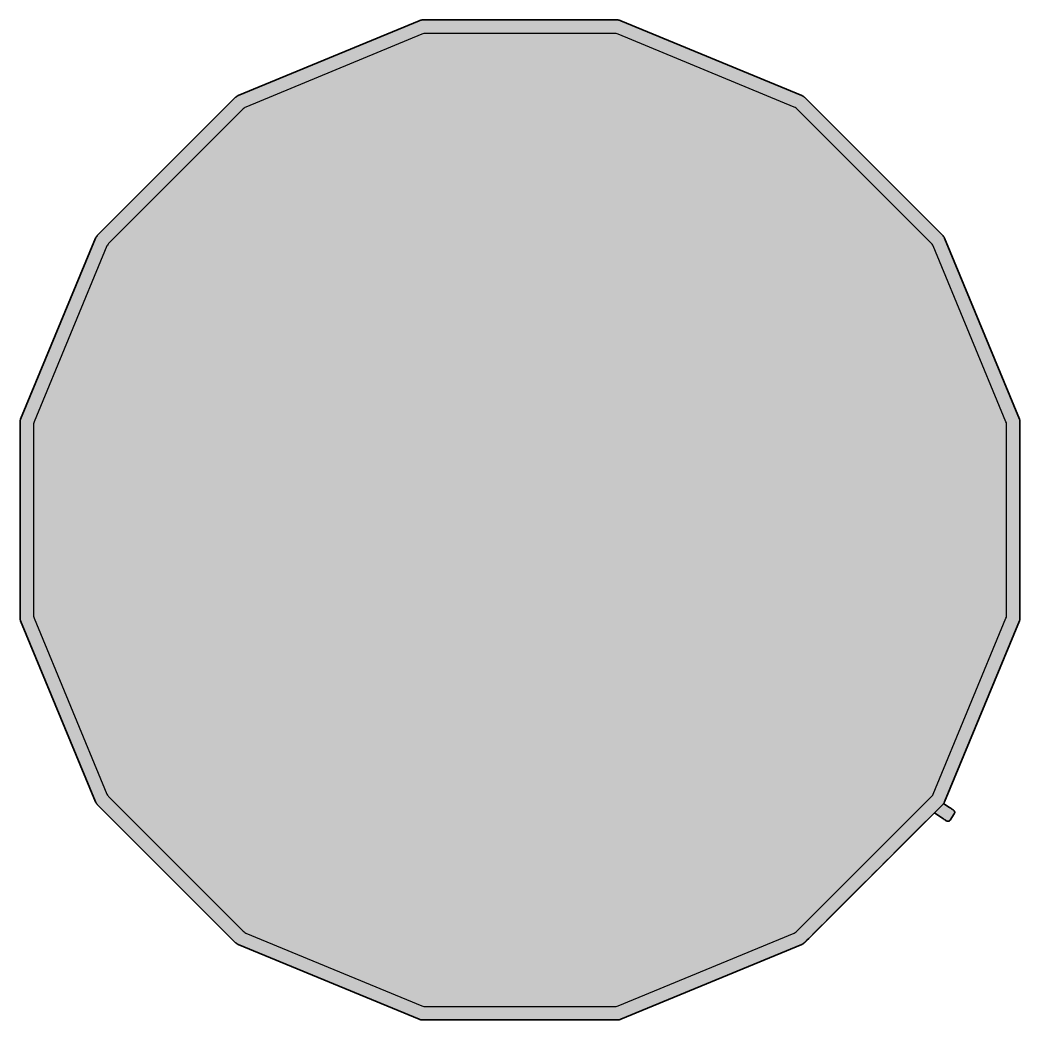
# Model space of a CAD drawing. Header units: millimetres. Extents: x 0 to 1813, y 0 to 648.
# Drawn here: x 1440.2 to 1812.9, y 137.7 to 510.4 of the extents above; entities that cross this region are included whole.
import ezdxf

# ---------------------------------------------------------------- set-up
doc = ezdxf.new("R2010")
doc.units = ezdxf.units.MM
doc.layers.add('Blocks', color=7, linetype='Continuous')
doc.layers.add('Blocks$Fill', color=7, linetype='Continuous', true_color=0xffffff)
doc.layers.add('Blocks$Inner', color=7, linetype='Continuous', lineweight=25, true_color=0x007f00)
doc.layers.add('Blocks$Outline', color=7, linetype='Continuous', lineweight=35, true_color=0xff3f3f)

# ---------------------------------------------------------------- blocks, each defined once
blk = doc.blocks.new('Facet Cabinet High Top')
at = {"layer": 'Blocks$Fill'}
blk.add_hatch(color=256, dxfattribs=at).paths.add_polyline_path([(401.32, -102.32), (401.46, -102.18), (401.46, -102.18), (401.53, -102.03), (401.53, -102.03), (401.6, -101.96), (401.6, -101.96), (401.67, -101.82), (401.67, -101.82), (401.74, -101.68), (401.74, -101.68), (429.61, -34.3), (429.61, -34.3), (429.68, -34.16), (429.68, -34.16), (429.75, -34.02), (429.75, -34.02), (429.75, -33.88), (429.75, -33.88), (429.82, -33.74), (429.82, -33.74), (429.82, -33.6), (429.82, -33.6), (429.82, -33.45), (429.82, -33.45), (429.82, -33.31), (429.82, -33.31), (429.82, -33.1), (429.82, -33.1), (429.82, 39.78), (429.82, 39.78), (429.82, 39.92), (429.82, 39.92), (429.82, 40.14), (429.82, 40.14), (429.82, 40.28), (429.82, 40.28), (429.82, 40.42), (429.82, 40.42), (429.75, 40.56), (429.75, 40.56), (429.75, 40.7), (429.75, 40.7), (429.68, 40.84), (429.68, 40.84), (429.61, 40.98), (429.61, 40.99), (401.74, 108.36), (401.74, 108.36), (401.67, 108.5), (401.67, 108.5), (401.6, 108.64), (401.6, 108.64), (401.53, 108.72), (401.53, 108.72), (401.46, 108.86), (401.46, 108.86), (401.32, 109), (401.32, 109), (401.25, 109.07), (401.25, 109.07), (401.18, 109.21), (401.18, 109.21), (401.04, 109.35), (401.03, 109.35), (349.46, 160.93), (349.46, 160.93), (349.39, 161), (349.39, 161), (349.25, 161.07), (349.25, 161.07), (349.18, 161.21), (349.18, 161.21), (349.04, 161.28), (349.04, 161.28), (348.89, 161.35), (348.89, 161.35), (348.75, 161.42), (348.75, 161.42), (348.61, 161.49), (348.61, 161.49), (348.47, 161.56), (348.47, 161.56), (281.09, 189.43), (281.09, 189.43), (280.95, 189.5), (280.95, 189.5), (280.81, 189.57), (280.81, 189.57), (280.67, 189.57), (280.67, 189.57), (280.53, 189.64), (280.53, 189.64), (280.39, 189.64), (280.39, 189.64), (280.24, 189.64), (280.24, 189.64), (280.1, 189.71), (280.1, 189.71), (279.96, 189.71), (279.96, 189.71), (207.01, 189.71), (207.01, 189.71), (206.87, 189.71), (206.87, 189.71), (206.73, 189.64), (206.73, 189.64), (206.58, 189.64), (206.58, 189.64), (206.44, 189.64), (206.44, 189.64), (206.3, 189.57), (206.3, 189.57), (206.16, 189.57), (206.16, 189.57), (206.02, 189.5), (206.02, 189.5), (205.88, 189.43), (205.88, 189.43), (138.5, 161.56), (138.5, 161.56), (138.36, 161.49), (138.36, 161.49), (138.22, 161.42), (138.22, 161.42), (138.08, 161.35), (138.08, 161.35), (138, 161.28), (138, 161.28), (137.86, 161.21), (137.86, 161.21), (137.72, 161.07), (137.72, 161.07), (137.65, 161), (137.65, 161), (137.51, 160.93), (137.51, 160.92), (85.93, 109.35), (85.93, 109.35), (85.86, 109.21), (85.86, 109.21), (85.72, 109.07), (85.72, 109.07), (85.65, 109), (85.65, 109), (85.58, 108.86), (85.58, 108.86), (85.51, 108.72), (85.51, 108.72), (85.44, 108.64), (85.44, 108.64), (85.37, 108.5), (85.37, 108.5), (85.3, 108.36), (85.3, 108.36), (57.36, 40.98), (57.36, 40.98), (57.36, 40.84), (57.36, 40.84), (57.29, 40.7), (57.29, 40.7), (57.22, 40.56), (57.22, 40.56), (57.22, 40.42), (57.22, 40.42), (57.15, 40.28), (57.15, 40.28), (57.15, 40.14), (57.15, 40.14), (57.15, 39.92), (57.15, 39.92), (57.15, 39.78), (57.15, -33.1), (57.15, -33.1), (57.15, -33.31), (57.15, -33.31), (57.15, -33.45), (57.15, -33.45), (57.15, -33.6), (57.15, -33.6), (57.22, -33.74), (57.22, -33.74), (57.22, -33.88), (57.22, -33.88), (57.29, -34.02), (57.29, -34.02), (57.36, -34.16), (57.36, -34.16), (57.36, -34.3), (57.36, -34.3), (85.3, -101.68), (85.3, -101.68), (85.37, -101.82), (85.37, -101.82), (85.44, -101.96), (85.44, -101.96), (85.51, -102.03), (85.51, -102.03), (85.58, -102.18), (85.58, -102.18), (85.65, -102.32), (85.65, -102.32), (85.72, -102.46), (85.72, -102.46), (85.86, -102.53), (85.86, -102.53), (85.93, -102.67), (85.94, -102.67), (137.51, -154.25), (137.51, -154.25), (137.65, -154.32), (137.65, -154.32), (137.72, -154.39), (137.72, -154.39), (137.86, -154.53), (137.86, -154.53), (138, -154.6), (138, -154.6), (138.08, -154.67), (138.08, -154.67), (138.22, -154.74), (138.22, -154.74), (138.36, -154.81), (138.36, -154.81), (138.5, -154.88), (138.5, -154.88), (205.88, -182.75), (205.88, -182.75), (206.02, -182.82), (206.02, -182.82), (206.16, -182.89), (206.16, -182.89), (206.3, -182.89), (206.3, -182.89), (206.44, -182.96), (206.44, -182.96), (206.58, -182.96), (206.58, -182.96), (206.73, -183.03), (206.73, -183.03), (206.87, -183.03), (206.87, -183.03), (207.01, -183.03), (207.01, -183.03), (279.96, -183.03), (279.96, -183.03), (280.1, -183.03), (280.1, -183.03), (280.24, -183.03), (280.24, -183.03), (280.39, -182.96), (280.39, -182.96), (280.53, -182.96), (280.53, -182.96), (280.67, -182.89), (280.67, -182.89), (280.81, -182.89), (280.81, -182.89), (280.95, -182.82), (280.95, -182.82), (281.09, -182.75), (281.09, -182.75), (348.47, -154.88), (348.47, -154.88), (348.61, -154.81), (348.61, -154.81), (348.75, -154.74), (348.75, -154.74), (348.89, -154.67), (348.89, -154.67), (349.04, -154.6), (349.04, -154.6), (349.18, -154.53), (349.18, -154.53), (349.25, -154.39), (349.25, -154.39), (349.39, -154.32), (349.39, -154.32), (349.46, -154.25), (349.46, -154.24), (397.93, -105.77), (397.93, -105.77), (400.68, -107.68), (400.68, -107.68), (401.32, -108.1), (401.32, -108.1), (401.6, -108.31), (401.6, -108.31), (401.88, -108.45), (401.88, -108.45), (402.09, -108.6), (402.09, -108.6), (402.23, -108.74), (402.23, -108.74), (402.38, -108.81), (402.38, -108.81), (402.52, -108.88), (402.52, -108.88), (402.73, -108.95), (402.73, -108.95), (402.94, -108.95), (402.94, -108.95), (403.15, -108.95), (403.15, -108.95), (403.29, -108.88), (403.29, -108.88), (403.5, -108.81), (403.5, -108.81), (403.65, -108.67), (403.65, -108.67), (403.79, -108.53), (403.79, -108.52), (405.34, -106.2), (405.34, -106.2), (405.41, -105.99), (405.41, -105.99), (405.48, -105.84), (405.48, -105.84), (405.48, -105.63), (405.48, -105.63), (405.48, -105.42), (405.48, -105.42), (405.41, -105.28), (405.41, -105.28), (405.34, -105.07), (405.34, -105.07), (405.2, -104.93), (405.2, -104.93), (405.06, -104.79), (405.06, -104.79), (404.92, -104.72), (404.92, -104.72), (404.77, -104.64), (404.77, -104.64), (404.56, -104.5), (404.56, -104.5), (404.28, -104.29), (404.28, -104.29), (404, -104.08), (404, -104.08), (403.36, -103.73), (403.36, -103.73)], flags=0)
at = {"layer": 'Blocks$Inner'}
for points in [[(205.88, 189.43), (205.88, 189.43), (138.5, 161.56), (138.5, 161.56)], [(279.96, 189.71), (279.96, 189.71), (207.01, 189.71), (207.01, 189.71)], [(348.47, 161.56), (348.47, 161.56), (281.09, 189.43), (281.09, 189.43)], [(206.87, 184.42), (206.87, 184.42), (141.32, 157.26), (141.32, 157.26)], [(278.97, 184.7), (278.97, 184.7), (208, 184.7), (208, 184.7)], [(345.65, 157.26), (345.65, 157.26), (280.1, 184.42), (280.1, 184.42)], [(137.51, 160.93), (137.51, 160.93), (85.93, 109.35), (85.93, 109.35)], [(401.04, 109.35), (401.04, 109.35), (349.46, 160.93), (349.46, 160.93)], [(140.33, 156.62), (140.33, 156.62), (90.17, 106.46), (90.17, 106.46)], [(396.8, 106.46), (396.8, 106.46), (346.64, 156.62), (346.64, 156.62)], [(85.3, 108.36), (85.3, 108.36), (57.36, 40.98), (57.36, 40.98)], [(429.61, 40.98), (429.61, 40.98), (401.74, 108.36), (401.74, 108.36)], [(89.53, 105.47), (89.53, 105.47), (62.37, 39.92), (62.37, 39.92)], [(424.6, 39.92), (424.6, 39.92), (397.44, 105.47), (397.44, 105.47)], [(57.15, 39.78), (57.15, 39.78), (57.15, -33.1), (57.15, -33.1)], [(62.16, 38.79), (62.16, 38.79), (62.16, -32.11), (62.16, -32.11)], [(424.81, -32.11), (424.81, -32.11), (424.81, 38.79), (424.81, 38.79)], [(429.82, -33.1), (429.82, -33.1), (429.82, 39.78), (429.82, 39.78)], [(62.37, -33.31), (62.37, -33.31), (89.53, -98.86), (89.53, -98.86)], [(397.44, -98.86), (397.44, -98.86), (424.6, -33.31), (424.6, -33.31)], [(57.36, -34.3), (57.36, -34.3), (85.3, -101.68), (85.3, -101.68)], [(401.74, -101.68), (401.74, -101.68), (429.61, -34.3), (429.61, -34.3)], [(90.17, -99.78), (90.17, -99.78), (140.33, -149.94), (140.33, -149.94)], [(346.64, -149.94), (346.64, -149.94), (396.8, -99.78), (396.8, -99.78)], [(85.93, -102.67), (85.93, -102.67), (137.51, -154.25), (137.51, -154.25)], [(349.46, -154.25), (349.46, -154.25), (401.04, -102.67), (401.04, -102.67)], [(401.32, -102.32), (401.32, -102.32), (403.36, -103.73), (403.36, -103.73)], [(400.68, -107.68), (400.68, -107.68), (397.93, -105.77), (397.93, -105.77)], [(405.34, -106.2), (405.34, -106.2), (403.79, -108.53), (403.79, -108.53)], [(141.32, -150.65), (141.32, -150.65), (206.87, -177.74), (206.87, -177.74)], [(280.1, -177.74), (280.1, -177.74), (345.65, -150.65), (345.65, -150.65)], [(138.5, -154.88), (138.5, -154.88), (205.88, -182.75), (205.88, -182.75)], [(281.09, -182.75), (281.09, -182.75), (348.47, -154.88), (348.47, -154.88)], [(208, -178.02), (208, -178.02), (278.97, -178.02), (278.97, -178.02)], [(207.01, -183.03), (207.01, -183.03), (279.96, -183.03), (279.96, -183.03)]]:
    blk.add_open_spline(points, degree=3, dxfattribs=at)
for points, knots in [([(207.01, 189.71), (207.01, 189.71), (206.87, 189.71), (206.87, 189.71), (206.87, 189.71), (206.73, 189.64), (206.73, 189.64), (206.73, 189.64), (206.58, 189.64), (206.58, 189.64), (206.58, 189.64), (206.44, 189.64), (206.44, 189.64), (206.44, 189.64), (206.3, 189.57), (206.3, 189.57), (206.3, 189.57), (206.16, 189.57), (206.16, 189.57), (206.16, 189.57), (206.02, 189.5), (206.02, 189.5), (206.02, 189.5), (205.88, 189.43), (205.88, 189.43)], [127, 127, 127, 127, 128, 128, 128, 129, 129, 129, 130, 130, 130, 131, 131, 131, 132, 132, 132, 133, 133, 133, 134, 134, 134, 135, 135, 135, 135]), ([(281.09, 189.43), (281.09, 189.43), (280.95, 189.5), (280.95, 189.5), (280.95, 189.5), (280.81, 189.57), (280.81, 189.57), (280.81, 189.57), (280.67, 189.57), (280.67, 189.57), (280.67, 189.57), (280.53, 189.64), (280.53, 189.64), (280.53, 189.64), (280.39, 189.64), (280.39, 189.64), (280.39, 189.64), (280.24, 189.64), (280.24, 189.64), (280.24, 189.64), (280.1, 189.71), (280.1, 189.71), (280.1, 189.71), (279.96, 189.71), (279.96, 189.71)], [118, 118, 118, 118, 119, 119, 119, 120, 120, 120, 121, 121, 121, 122, 122, 122, 123, 123, 123, 124, 124, 124, 125, 125, 125, 126, 126, 126, 126]), ([(208, 184.7), (208, 184.7), (207.64, 184.63), (207.64, 184.63), (207.64, 184.63), (207.22, 184.56), (207.22, 184.56), (207.22, 184.56), (206.87, 184.42), (206.87, 184.42)], [56, 56, 56, 56, 57, 57, 57, 58, 58, 58, 59, 59, 59, 59]), ([(280.1, 184.42), (280.1, 184.42), (279.75, 184.56), (279.75, 184.56), (279.75, 184.56), (279.33, 184.63), (279.33, 184.63), (279.33, 184.63), (278.97, 184.7), (278.97, 184.7)], [52, 52, 52, 52, 53, 53, 53, 54, 54, 54, 55, 55, 55, 55]), ([(138.5, 161.56), (138.5, 161.56), (138.36, 161.49), (138.36, 161.49), (138.36, 161.49), (138.22, 161.42), (138.22, 161.42), (138.22, 161.42), (138.08, 161.35), (138.08, 161.35), (138.08, 161.35), (138, 161.28), (138, 161.28), (138, 161.28), (137.86, 161.21), (137.86, 161.21), (137.86, 161.21), (137.72, 161.07), (137.72, 161.07), (137.72, 161.07), (137.65, 161), (137.65, 161), (137.65, 161), (137.51, 160.93), (137.51, 160.93)], [136, 136, 136, 136, 137, 137, 137, 138, 138, 138, 139, 139, 139, 140, 140, 140, 141, 141, 141, 142, 142, 142, 143, 143, 143, 144, 144, 144, 144]), ([(349.46, 160.93), (349.46, 160.93), (349.39, 161), (349.39, 161), (349.39, 161), (349.25, 161.07), (349.25, 161.07), (349.25, 161.07), (349.18, 161.21), (349.18, 161.21), (349.18, 161.21), (349.04, 161.28), (349.04, 161.28), (349.04, 161.28), (348.89, 161.35), (348.89, 161.35), (348.89, 161.35), (348.75, 161.42), (348.75, 161.42), (348.75, 161.42), (348.61, 161.49), (348.61, 161.49), (348.61, 161.49), (348.47, 161.56), (348.47, 161.56)], [109, 109, 109, 109, 110, 110, 110, 111, 111, 111, 112, 112, 112, 113, 113, 113, 114, 114, 114, 115, 115, 115, 116, 116, 116, 117, 117, 117, 117]), ([(141.32, 157.26), (141.32, 157.26), (140.97, 157.12), (140.97, 157.12), (140.97, 157.12), (140.69, 156.9), (140.69, 156.9), (140.69, 156.9), (140.33, 156.62), (140.33, 156.62)], [60, 60, 60, 60, 61, 61, 61, 62, 62, 62, 63, 63, 63, 63]), ([(346.64, 156.62), (346.64, 156.62), (346.35, 156.9), (346.35, 156.9), (346.35, 156.9), (346, 157.12), (346, 157.12), (346, 157.12), (345.65, 157.26), (345.65, 157.26)], [48, 48, 48, 48, 49, 49, 49, 50, 50, 50, 51, 51, 51, 51]), ([(85.93, 109.35), (85.93, 109.35), (85.86, 109.21), (85.86, 109.21), (85.86, 109.21), (85.72, 109.07), (85.72, 109.07), (85.72, 109.07), (85.65, 109), (85.65, 109), (85.65, 109), (85.58, 108.86), (85.58, 108.86), (85.58, 108.86), (85.51, 108.72), (85.51, 108.72), (85.51, 108.72), (85.44, 108.64), (85.44, 108.64), (85.44, 108.64), (85.37, 108.5), (85.37, 108.5), (85.37, 108.5), (85.3, 108.36), (85.3, 108.36)], [145, 145, 145, 145, 146, 146, 146, 147, 147, 147, 148, 148, 148, 149, 149, 149, 150, 150, 150, 151, 151, 151, 152, 152, 152, 153, 153, 153, 153]), ([(401.74, 108.36), (401.74, 108.36), (401.67, 108.5), (401.67, 108.5), (401.67, 108.5), (401.6, 108.64), (401.6, 108.64), (401.6, 108.64), (401.53, 108.72), (401.53, 108.72), (401.53, 108.72), (401.46, 108.86), (401.46, 108.86), (401.46, 108.86), (401.32, 109), (401.32, 109), (401.32, 109), (401.25, 109.07), (401.25, 109.07), (401.25, 109.07), (401.18, 109.21), (401.18, 109.21), (401.18, 109.21), (401.04, 109.35), (401.04, 109.35)], [100, 100, 100, 100, 101, 101, 101, 102, 102, 102, 103, 103, 103, 104, 104, 104, 105, 105, 105, 106, 106, 106, 107, 107, 107, 108, 108, 108, 108]), ([(90.17, 106.46), (90.17, 106.46), (89.96, 106.18), (89.96, 106.18), (89.96, 106.18), (89.74, 105.82), (89.74, 105.82), (89.74, 105.82), (89.53, 105.47), (89.53, 105.47)], [64, 64, 64, 64, 65, 65, 65, 66, 66, 66, 67, 67, 67, 67]), ([(397.44, 105.47), (397.44, 105.47), (397.3, 105.82), (397.3, 105.82), (397.3, 105.82), (397.08, 106.18), (397.08, 106.18), (397.08, 106.18), (396.8, 106.46), (396.8, 106.46)], [44, 44, 44, 44, 45, 45, 45, 46, 46, 46, 47, 47, 47, 47]), ([(57.36, 40.98), (57.36, 40.98), (57.36, 40.84), (57.36, 40.84), (57.36, 40.84), (57.29, 40.7), (57.29, 40.7), (57.29, 40.7), (57.22, 40.56), (57.22, 40.56), (57.22, 40.56), (57.22, 40.42), (57.22, 40.42), (57.22, 40.42), (57.15, 40.28), (57.15, 40.28), (57.15, 40.28), (57.15, 40.14), (57.15, 40.14), (57.15, 40.14), (57.15, 39.92), (57.15, 39.92), (57.15, 39.92), (57.15, 39.78), (57.15, 39.78)], [154, 154, 154, 154, 155, 155, 155, 156, 156, 156, 157, 157, 157, 158, 158, 158, 159, 159, 159, 160, 160, 160, 161, 161, 161, 162, 162, 162, 162]), ([(62.37, 39.92), (62.37, 39.92), (62.3, 39.57), (62.3, 39.57), (62.3, 39.57), (62.23, 39.22), (62.23, 39.22), (62.23, 39.22), (62.16, 38.79), (62.16, 38.79)], [68, 68, 68, 68, 69, 69, 69, 70, 70, 70, 71, 71, 71, 71]), ([(424.81, 38.79), (424.81, 38.79), (424.81, 39.22), (424.81, 39.22), (424.81, 39.22), (424.74, 39.57), (424.74, 39.57), (424.74, 39.57), (424.6, 39.92), (424.6, 39.92)], [40, 40, 40, 40, 41, 41, 41, 42, 42, 42, 43, 43, 43, 43]), ([(429.82, 39.78), (429.82, 39.78), (429.82, 39.92), (429.82, 39.92), (429.82, 39.92), (429.82, 40.14), (429.82, 40.14), (429.82, 40.14), (429.82, 40.28), (429.82, 40.28), (429.82, 40.28), (429.82, 40.42), (429.82, 40.42), (429.82, 40.42), (429.75, 40.56), (429.75, 40.56), (429.75, 40.56), (429.75, 40.7), (429.75, 40.7), (429.75, 40.7), (429.68, 40.84), (429.68, 40.84), (429.68, 40.84), (429.61, 40.98), (429.61, 40.98)], [91, 91, 91, 91, 92, 92, 92, 93, 93, 93, 94, 94, 94, 95, 95, 95, 96, 96, 96, 97, 97, 97, 98, 98, 98, 99, 99, 99, 99]), ([(57.15, -33.1), (57.15, -33.1), (57.15, -33.31), (57.15, -33.31), (57.15, -33.31), (57.15, -33.45), (57.15, -33.45), (57.15, -33.45), (57.15, -33.6), (57.15, -33.6), (57.15, -33.6), (57.22, -33.74), (57.22, -33.74), (57.22, -33.74), (57.22, -33.88), (57.22, -33.88), (57.22, -33.88), (57.29, -34.02), (57.29, -34.02), (57.29, -34.02), (57.36, -34.16), (57.36, -34.16), (57.36, -34.16), (57.36, -34.3), (57.36, -34.3)], [19, 19, 19, 19, 20, 20, 20, 21, 21, 21, 22, 22, 22, 23, 23, 23, 24, 24, 24, 25, 25, 25, 26, 26, 26, 27, 27, 27, 27]), ([(62.16, -32.11), (62.16, -32.11), (62.23, -32.54), (62.23, -32.54), (62.23, -32.54), (62.3, -32.89), (62.3, -32.89), (62.3, -32.89), (62.37, -33.31), (62.37, -33.31)], [8, 8, 8, 8, 9, 9, 9, 10, 10, 10, 11, 11, 11, 11]), ([(424.6, -33.31), (424.6, -33.31), (424.74, -32.89), (424.74, -32.89), (424.74, -32.89), (424.81, -32.54), (424.81, -32.54), (424.81, -32.54), (424.81, -32.11), (424.81, -32.11)], [36, 36, 36, 36, 37, 37, 37, 38, 38, 38, 39, 39, 39, 39]), ([(429.61, -34.3), (429.61, -34.3), (429.68, -34.16), (429.68, -34.16), (429.68, -34.16), (429.75, -34.02), (429.75, -34.02), (429.75, -34.02), (429.75, -33.88), (429.75, -33.88), (429.75, -33.88), (429.82, -33.74), (429.82, -33.74), (429.82, -33.74), (429.82, -33.6), (429.82, -33.6), (429.82, -33.6), (429.82, -33.45), (429.82, -33.45), (429.82, -33.45), (429.82, -33.31), (429.82, -33.31), (429.82, -33.31), (429.82, -33.1), (429.82, -33.1)], [82, 82, 82, 82, 83, 83, 83, 84, 84, 84, 85, 85, 85, 86, 86, 86, 87, 87, 87, 88, 88, 88, 89, 89, 89, 90, 90, 90, 90]), ([(89.53, -98.86), (89.53, -98.86), (89.74, -99.21), (89.74, -99.21), (89.74, -99.21), (89.96, -99.49), (89.96, -99.49), (89.96, -99.49), (90.17, -99.78), (90.17, -99.78)], [12, 12, 12, 12, 13, 13, 13, 14, 14, 14, 15, 15, 15, 15]), ([(396.8, -99.78), (396.8, -99.78), (397.08, -99.49), (397.08, -99.49), (397.08, -99.49), (397.3, -99.21), (397.3, -99.21), (397.3, -99.21), (397.44, -98.86), (397.44, -98.86)], [32, 32, 32, 32, 33, 33, 33, 34, 34, 34, 35, 35, 35, 35]), ([(85.3, -101.68), (85.3, -101.68), (85.37, -101.82), (85.37, -101.82), (85.37, -101.82), (85.44, -101.96), (85.44, -101.96), (85.44, -101.96), (85.51, -102.03), (85.51, -102.03), (85.51, -102.03), (85.58, -102.18), (85.58, -102.18), (85.58, -102.18), (85.65, -102.32), (85.65, -102.32), (85.65, -102.32), (85.72, -102.46), (85.72, -102.46), (85.72, -102.46), (85.86, -102.53), (85.86, -102.53), (85.86, -102.53), (85.93, -102.67), (85.93, -102.67)], [28, 28, 28, 28, 29, 29, 29, 30, 30, 30, 31, 31, 31, 32, 32, 32, 33, 33, 33, 34, 34, 34, 35, 35, 35, 36, 36, 36, 36]), ([(401.04, -102.67), (401.04, -102.67), (401.18, -102.53), (401.18, -102.53), (401.18, -102.53), (401.25, -102.46), (401.25, -102.46), (401.25, -102.46), (401.32, -102.32), (401.32, -102.32), (401.32, -102.32), (401.46, -102.18), (401.46, -102.18), (401.46, -102.18), (401.53, -102.03), (401.53, -102.03), (401.53, -102.03), (401.6, -101.96), (401.6, -101.96), (401.6, -101.96), (401.67, -101.82), (401.67, -101.82), (401.67, -101.82), (401.74, -101.68), (401.74, -101.68)], [73, 73, 73, 73, 74, 74, 74, 75, 75, 75, 76, 76, 76, 77, 77, 77, 78, 78, 78, 79, 79, 79, 80, 80, 80, 81, 81, 81, 81]), ([(403.36, -103.73), (403.36, -103.73), (404, -104.08), (404, -104.08), (404, -104.08), (404.28, -104.29), (404.28, -104.29), (404.28, -104.29), (404.56, -104.5), (404.56, -104.5), (404.56, -104.5), (404.77, -104.64), (404.77, -104.64), (404.77, -104.64), (404.92, -104.72), (404.92, -104.72), (404.92, -104.72), (405.06, -104.79), (405.06, -104.79)], [1, 1, 1, 1, 2, 2, 2, 3, 3, 3, 4, 4, 4, 5, 5, 5, 6, 6, 6, 7, 7, 7, 7]), ([(402.38, -108.81), (402.38, -108.81), (402.23, -108.74), (402.23, -108.74), (402.23, -108.74), (402.09, -108.6), (402.09, -108.6), (402.09, -108.6), (401.88, -108.45), (401.88, -108.45), (401.88, -108.45), (401.6, -108.31), (401.6, -108.31), (401.6, -108.31), (401.32, -108.1), (401.32, -108.1), (401.32, -108.1), (400.68, -107.68), (400.68, -107.68)], [24, 24, 24, 24, 25, 25, 25, 26, 26, 26, 27, 27, 27, 28, 28, 28, 29, 29, 29, 30, 30, 30, 30]), ([(405.06, -104.79), (405.06, -104.79), (405.2, -104.93), (405.2, -104.93), (405.2, -104.93), (405.34, -105.07), (405.34, -105.07), (405.34, -105.07), (405.41, -105.28), (405.41, -105.28), (405.41, -105.28), (405.48, -105.42), (405.48, -105.42), (405.48, -105.42), (405.48, -105.63), (405.48, -105.63), (405.48, -105.63), (405.48, -105.84), (405.48, -105.84), (405.48, -105.84), (405.41, -105.99), (405.41, -105.99), (405.41, -105.99), (405.34, -106.2), (405.34, -106.2)], [7, 7, 7, 7, 8, 8, 8, 9, 9, 9, 10, 10, 10, 11, 11, 11, 12, 12, 12, 13, 13, 13, 14, 14, 14, 15, 15, 15, 15]), ([(403.79, -108.53), (403.79, -108.53), (403.65, -108.67), (403.65, -108.67), (403.65, -108.67), (403.5, -108.81), (403.5, -108.81), (403.5, -108.81), (403.29, -108.88), (403.29, -108.88), (403.29, -108.88), (403.15, -108.95), (403.15, -108.95), (403.15, -108.95), (402.94, -108.95), (402.94, -108.95), (402.94, -108.95), (402.73, -108.95), (402.73, -108.95), (402.73, -108.95), (402.52, -108.88), (402.52, -108.88), (402.52, -108.88), (402.38, -108.81), (402.38, -108.81)], [16, 16, 16, 16, 17, 17, 17, 18, 18, 18, 19, 19, 19, 20, 20, 20, 21, 21, 21, 22, 22, 22, 23, 23, 23, 24, 24, 24, 24]), ([(140.33, -149.94), (140.33, -149.94), (140.69, -150.22), (140.69, -150.22), (140.69, -150.22), (140.97, -150.44), (140.97, -150.44), (140.97, -150.44), (141.32, -150.65), (141.32, -150.65)], [16, 16, 16, 16, 17, 17, 17, 18, 18, 18, 19, 19, 19, 19]), ([(345.65, -150.65), (345.65, -150.65), (346, -150.44), (346, -150.44), (346, -150.44), (346.35, -150.22), (346.35, -150.22), (346.35, -150.22), (346.64, -149.94), (346.64, -149.94)], [28, 28, 28, 28, 29, 29, 29, 30, 30, 30, 31, 31, 31, 31]), ([(137.51, -154.25), (137.51, -154.25), (137.65, -154.32), (137.65, -154.32), (137.65, -154.32), (137.72, -154.39), (137.72, -154.39), (137.72, -154.39), (137.86, -154.53), (137.86, -154.53), (137.86, -154.53), (138, -154.6), (138, -154.6), (138, -154.6), (138.08, -154.67), (138.08, -154.67), (138.08, -154.67), (138.22, -154.74), (138.22, -154.74), (138.22, -154.74), (138.36, -154.81), (138.36, -154.81), (138.36, -154.81), (138.5, -154.88), (138.5, -154.88)], [37, 37, 37, 37, 38, 38, 38, 39, 39, 39, 40, 40, 40, 41, 41, 41, 42, 42, 42, 43, 43, 43, 44, 44, 44, 45, 45, 45, 45]), ([(348.47, -154.88), (348.47, -154.88), (348.61, -154.81), (348.61, -154.81), (348.61, -154.81), (348.75, -154.74), (348.75, -154.74), (348.75, -154.74), (348.89, -154.67), (348.89, -154.67), (348.89, -154.67), (349.04, -154.6), (349.04, -154.6), (349.04, -154.6), (349.18, -154.53), (349.18, -154.53), (349.18, -154.53), (349.25, -154.39), (349.25, -154.39), (349.25, -154.39), (349.39, -154.32), (349.39, -154.32), (349.39, -154.32), (349.46, -154.25), (349.46, -154.25)], [64, 64, 64, 64, 65, 65, 65, 66, 66, 66, 67, 67, 67, 68, 68, 68, 69, 69, 69, 70, 70, 70, 71, 71, 71, 72, 72, 72, 72]), ([(206.87, -177.74), (206.87, -177.74), (207.22, -177.88), (207.22, -177.88), (207.22, -177.88), (207.64, -177.95), (207.64, -177.95), (207.64, -177.95), (208, -178.02), (208, -178.02)], [20, 20, 20, 20, 21, 21, 21, 22, 22, 22, 23, 23, 23, 23]), ([(278.97, -178.02), (278.97, -178.02), (279.33, -177.95), (279.33, -177.95), (279.33, -177.95), (279.75, -177.88), (279.75, -177.88), (279.75, -177.88), (280.1, -177.74), (280.1, -177.74)], [24, 24, 24, 24, 25, 25, 25, 26, 26, 26, 27, 27, 27, 27]), ([(205.88, -182.75), (205.88, -182.75), (206.02, -182.82), (206.02, -182.82), (206.02, -182.82), (206.16, -182.89), (206.16, -182.89), (206.16, -182.89), (206.3, -182.89), (206.3, -182.89), (206.3, -182.89), (206.44, -182.96), (206.44, -182.96), (206.44, -182.96), (206.58, -182.96), (206.58, -182.96), (206.58, -182.96), (206.73, -183.03), (206.73, -183.03), (206.73, -183.03), (206.87, -183.03), (206.87, -183.03), (206.87, -183.03), (207.01, -183.03), (207.01, -183.03)], [46, 46, 46, 46, 47, 47, 47, 48, 48, 48, 49, 49, 49, 50, 50, 50, 51, 51, 51, 52, 52, 52, 53, 53, 53, 54, 54, 54, 54]), ([(279.96, -183.03), (279.96, -183.03), (280.1, -183.03), (280.1, -183.03), (280.1, -183.03), (280.24, -183.03), (280.24, -183.03), (280.24, -183.03), (280.39, -182.96), (280.39, -182.96), (280.39, -182.96), (280.53, -182.96), (280.53, -182.96), (280.53, -182.96), (280.67, -182.89), (280.67, -182.89), (280.67, -182.89), (280.81, -182.89), (280.81, -182.89), (280.81, -182.89), (280.95, -182.82), (280.95, -182.82), (280.95, -182.82), (281.09, -182.75), (281.09, -182.75)], [55, 55, 55, 55, 56, 56, 56, 57, 57, 57, 58, 58, 58, 59, 59, 59, 60, 60, 60, 61, 61, 61, 62, 62, 62, 63, 63, 63, 63])]:
    blk.add_open_spline(points, degree=3, knots=knots, dxfattribs=at)
at = {"layer": 'Blocks$Outline'}
for points, knots in [([(401.32, -102.32), (401.32, -102.32), (401.46, -102.18), (401.46, -102.18), (401.46, -102.18), (401.53, -102.03), (401.53, -102.03), (401.53, -102.03), (401.6, -101.96), (401.6, -101.96), (401.6, -101.96), (401.67, -101.82), (401.67, -101.82), (401.67, -101.82), (401.74, -101.68), (401.74, -101.68), (401.74, -101.68), (429.61, -34.3), (429.61, -34.3), (429.61, -34.3), (429.68, -34.16), (429.68, -34.16), (429.68, -34.16), (429.75, -34.02), (429.75, -34.02), (429.75, -34.02), (429.75, -33.88), (429.75, -33.88), (429.75, -33.88), (429.82, -33.74), (429.82, -33.74), (429.82, -33.74), (429.82, -33.6), (429.82, -33.6), (429.82, -33.6), (429.82, -33.45), (429.82, -33.45), (429.82, -33.45), (429.82, -33.31), (429.82, -33.31), (429.82, -33.31), (429.82, -33.1), (429.82, -33.1), (429.82, -33.1), (429.82, 39.78), (429.82, 39.78), (429.82, 39.78), (429.82, 39.92), (429.82, 39.92), (429.82, 39.92), (429.82, 40.14), (429.82, 40.14), (429.82, 40.14), (429.82, 40.28), (429.82, 40.28), (429.82, 40.28), (429.82, 40.42), (429.82, 40.42), (429.82, 40.42), (429.75, 40.56), (429.75, 40.56), (429.75, 40.56), (429.75, 40.7), (429.75, 40.7), (429.75, 40.7), (429.68, 40.84), (429.68, 40.84), (429.68, 40.84), (429.61, 40.98), (429.61, 40.98), (429.61, 40.98), (401.74, 108.36), (401.74, 108.36), (401.74, 108.36), (401.67, 108.5), (401.67, 108.5), (401.67, 108.5), (401.6, 108.64), (401.6, 108.64), (401.6, 108.64), (401.53, 108.72), (401.53, 108.72), (401.53, 108.72), (401.46, 108.86), (401.46, 108.86), (401.46, 108.86), (401.32, 109), (401.32, 109), (401.32, 109), (401.25, 109.07), (401.25, 109.07), (401.25, 109.07), (401.18, 109.21), (401.18, 109.21), (401.18, 109.21), (401.04, 109.35), (401.04, 109.35), (401.04, 109.35), (349.46, 160.93), (349.46, 160.93), (349.46, 160.93), (349.39, 161), (349.39, 161), (349.39, 161), (349.25, 161.07), (349.25, 161.07), (349.25, 161.07), (349.18, 161.21), (349.18, 161.21), (349.18, 161.21), (349.04, 161.28), (349.04, 161.28), (349.04, 161.28), (348.89, 161.35), (348.89, 161.35), (348.89, 161.35), (348.75, 161.42), (348.75, 161.42), (348.75, 161.42), (348.61, 161.49), (348.61, 161.49), (348.61, 161.49), (348.47, 161.56), (348.47, 161.56), (348.47, 161.56), (281.09, 189.43), (281.09, 189.43), (281.09, 189.43), (280.95, 189.5), (280.95, 189.5), (280.95, 189.5), (280.81, 189.57), (280.81, 189.57), (280.81, 189.57), (280.67, 189.57), (280.67, 189.57), (280.67, 189.57), (280.53, 189.64), (280.53, 189.64), (280.53, 189.64), (280.39, 189.64), (280.39, 189.64), (280.39, 189.64), (280.24, 189.64), (280.24, 189.64), (280.24, 189.64), (280.1, 189.71), (280.1, 189.71), (280.1, 189.71), (279.96, 189.71), (279.96, 189.71), (279.96, 189.71), (207.01, 189.71), (207.01, 189.71), (207.01, 189.71), (206.87, 189.71), (206.87, 189.71), (206.87, 189.71), (206.73, 189.64), (206.73, 189.64), (206.73, 189.64), (206.58, 189.64), (206.58, 189.64), (206.58, 189.64), (206.44, 189.64), (206.44, 189.64), (206.44, 189.64), (206.3, 189.57), (206.3, 189.57), (206.3, 189.57), (206.16, 189.57), (206.16, 189.57), (206.16, 189.57), (206.02, 189.5), (206.02, 189.5), (206.02, 189.5), (205.88, 189.43), (205.88, 189.43), (205.88, 189.43), (138.5, 161.56), (138.5, 161.56), (138.5, 161.56), (138.36, 161.49), (138.36, 161.49), (138.36, 161.49), (138.22, 161.42), (138.22, 161.42), (138.22, 161.42), (138.08, 161.35), (138.08, 161.35), (138.08, 161.35), (138, 161.28), (138, 161.28), (138, 161.28), (137.86, 161.21), (137.86, 161.21), (137.86, 161.21), (137.72, 161.07), (137.72, 161.07), (137.72, 161.07), (137.65, 161), (137.65, 161), (137.65, 161), (137.51, 160.93), (137.51, 160.93), (137.51, 160.93), (85.93, 109.35), (85.93, 109.35), (85.93, 109.35), (85.86, 109.21), (85.86, 109.21), (85.86, 109.21), (85.72, 109.07), (85.72, 109.07), (85.72, 109.07), (85.65, 109), (85.65, 109), (85.65, 109), (85.58, 108.86), (85.58, 108.86), (85.58, 108.86), (85.51, 108.72), (85.51, 108.72), (85.51, 108.72), (85.44, 108.64), (85.44, 108.64), (85.44, 108.64), (85.37, 108.5), (85.37, 108.5), (85.37, 108.5), (85.3, 108.36), (85.3, 108.36), (85.3, 108.36), (57.36, 40.98), (57.36, 40.98), (57.36, 40.98), (57.36, 40.84), (57.36, 40.84), (57.36, 40.84), (57.29, 40.7), (57.29, 40.7), (57.29, 40.7), (57.22, 40.56), (57.22, 40.56), (57.22, 40.56), (57.22, 40.42), (57.22, 40.42), (57.22, 40.42), (57.15, 40.28), (57.15, 40.28), (57.15, 40.28), (57.15, 40.14), (57.15, 40.14), (57.15, 40.14), (57.15, 39.92), (57.15, 39.92), (57.15, 39.92), (57.15, 39.78), (57.15, 39.78)], [76, 76, 76, 76, 77, 77, 77, 78, 78, 78, 79, 79, 79, 80, 80, 80, 81, 81, 81, 82, 82, 82, 83, 83, 83, 84, 84, 84, 85, 85, 85, 86, 86, 86, 87, 87, 87, 88, 88, 88, 89, 89, 89, 90, 90, 90, 91, 91, 91, 92, 92, 92, 93, 93, 93, 94, 94, 94, 95, 95, 95, 96, 96, 96, 97, 97, 97, 98, 98, 98, 99, 99, 99, 100, 100, 100, 101, 101, 101, 102, 102, 102, 103, 103, 103, 104, 104, 104, 105, 105, 105, 106, 106, 106, 107, 107, 107, 108, 108, 108, 109, 109, 109, 110, 110, 110, 111, 111, 111, 112, 112, 112, 113, 113, 113, 114, 114, 114, 115, 115, 115, 116, 116, 116, 117, 117, 117, 118, 118, 118, 119, 119, 119, 120, 120, 120, 121, 121, 121, 122, 122, 122, 123, 123, 123, 124, 124, 124, 125, 125, 125, 126, 126, 126, 127, 127, 127, 128, 128, 128, 129, 129, 129, 130, 130, 130, 131, 131, 131, 132, 132, 132, 133, 133, 133, 134, 134, 134, 135, 135, 135, 136, 136, 136, 137, 137, 137, 138, 138, 138, 139, 139, 139, 140, 140, 140, 141, 141, 141, 142, 142, 142, 143, 143, 143, 144, 144, 144, 145, 145, 145, 146, 146, 146, 147, 147, 147, 148, 148, 148, 149, 149, 149, 150, 150, 150, 151, 151, 151, 152, 152, 152, 153, 153, 153, 154, 154, 154, 155, 155, 155, 156, 156, 156, 157, 157, 157, 158, 158, 158, 159, 159, 159, 160, 160, 160, 161, 161, 161, 162, 162, 162, 162]), ([(57.15, 39.78), (57.15, 39.78), (57.15, -33.1), (57.15, -33.1), (57.15, -33.1), (57.15, -33.31), (57.15, -33.31), (57.15, -33.31), (57.15, -33.45), (57.15, -33.45), (57.15, -33.45), (57.15, -33.6), (57.15, -33.6), (57.15, -33.6), (57.22, -33.74), (57.22, -33.74), (57.22, -33.74), (57.22, -33.88), (57.22, -33.88), (57.22, -33.88), (57.29, -34.02), (57.29, -34.02), (57.29, -34.02), (57.36, -34.16), (57.36, -34.16), (57.36, -34.16), (57.36, -34.3), (57.36, -34.3), (57.36, -34.3), (85.3, -101.68), (85.3, -101.68), (85.3, -101.68), (85.37, -101.82), (85.37, -101.82), (85.37, -101.82), (85.44, -101.96), (85.44, -101.96), (85.44, -101.96), (85.51, -102.03), (85.51, -102.03), (85.51, -102.03), (85.58, -102.18), (85.58, -102.18), (85.58, -102.18), (85.65, -102.32), (85.65, -102.32), (85.65, -102.32), (85.72, -102.46), (85.72, -102.46), (85.72, -102.46), (85.86, -102.53), (85.86, -102.53), (85.86, -102.53), (85.93, -102.67), (85.93, -102.67), (85.93, -102.67), (137.51, -154.25), (137.51, -154.25), (137.51, -154.25), (137.65, -154.32), (137.65, -154.32), (137.65, -154.32), (137.72, -154.39), (137.72, -154.39), (137.72, -154.39), (137.86, -154.53), (137.86, -154.53), (137.86, -154.53), (138, -154.6), (138, -154.6), (138, -154.6), (138.08, -154.67), (138.08, -154.67), (138.08, -154.67), (138.22, -154.74), (138.22, -154.74), (138.22, -154.74), (138.36, -154.81), (138.36, -154.81), (138.36, -154.81), (138.5, -154.88), (138.5, -154.88), (138.5, -154.88), (205.88, -182.75), (205.88, -182.75), (205.88, -182.75), (206.02, -182.82), (206.02, -182.82), (206.02, -182.82), (206.16, -182.89), (206.16, -182.89), (206.16, -182.89), (206.3, -182.89), (206.3, -182.89), (206.3, -182.89), (206.44, -182.96), (206.44, -182.96), (206.44, -182.96), (206.58, -182.96), (206.58, -182.96), (206.58, -182.96), (206.73, -183.03), (206.73, -183.03), (206.73, -183.03), (206.87, -183.03), (206.87, -183.03), (206.87, -183.03), (207.01, -183.03), (207.01, -183.03), (207.01, -183.03), (279.96, -183.03), (279.96, -183.03), (279.96, -183.03), (280.1, -183.03), (280.1, -183.03), (280.1, -183.03), (280.24, -183.03), (280.24, -183.03), (280.24, -183.03), (280.39, -182.96), (280.39, -182.96), (280.39, -182.96), (280.53, -182.96), (280.53, -182.96), (280.53, -182.96), (280.67, -182.89), (280.67, -182.89), (280.67, -182.89), (280.81, -182.89), (280.81, -182.89), (280.81, -182.89), (280.95, -182.82), (280.95, -182.82), (280.95, -182.82), (281.09, -182.75), (281.09, -182.75), (281.09, -182.75), (348.47, -154.88), (348.47, -154.88), (348.47, -154.88), (348.61, -154.81), (348.61, -154.81), (348.61, -154.81), (348.75, -154.74), (348.75, -154.74), (348.75, -154.74), (348.89, -154.67), (348.89, -154.67), (348.89, -154.67), (349.04, -154.6), (349.04, -154.6), (349.04, -154.6), (349.18, -154.53), (349.18, -154.53), (349.18, -154.53), (349.25, -154.39), (349.25, -154.39), (349.25, -154.39), (349.39, -154.32), (349.39, -154.32), (349.39, -154.32), (349.46, -154.25), (349.46, -154.25), (349.46, -154.25), (386.79, -116.92), (397.93, -105.77)], [18, 18, 18, 18, 19, 19, 19, 20, 20, 20, 21, 21, 21, 22, 22, 22, 23, 23, 23, 24, 24, 24, 25, 25, 25, 26, 26, 26, 27, 27, 27, 28, 28, 28, 29, 29, 29, 30, 30, 30, 31, 31, 31, 32, 32, 32, 33, 33, 33, 34, 34, 34, 35, 35, 35, 36, 36, 36, 37, 37, 37, 38, 38, 38, 39, 39, 39, 40, 40, 40, 41, 41, 41, 42, 42, 42, 43, 43, 43, 44, 44, 44, 45, 45, 45, 46, 46, 46, 47, 47, 47, 48, 48, 48, 49, 49, 49, 50, 50, 50, 51, 51, 51, 52, 52, 52, 53, 53, 53, 54, 54, 54, 55, 55, 55, 56, 56, 56, 57, 57, 57, 58, 58, 58, 59, 59, 59, 60, 60, 60, 61, 61, 61, 62, 62, 62, 63, 63, 63, 64, 64, 64, 65, 65, 65, 66, 66, 66, 67, 67, 67, 68, 68, 68, 69, 69, 69, 70, 70, 70, 71, 71, 71, 72, 72, 72, 72.850732, 72.850732, 72.850732, 72.850732]), ([(397.93, -105.77), (397.93, -105.77), (400.68, -107.68), (400.68, -107.68), (400.68, -107.68), (401.32, -108.1), (401.32, -108.1), (401.32, -108.1), (401.6, -108.31), (401.6, -108.31), (401.6, -108.31), (401.88, -108.45), (401.88, -108.45), (401.88, -108.45), (402.09, -108.6), (402.09, -108.6), (402.09, -108.6), (402.23, -108.74), (402.23, -108.74), (402.23, -108.74), (402.38, -108.81), (402.38, -108.81), (402.38, -108.81), (402.52, -108.88), (402.52, -108.88), (402.52, -108.88), (402.73, -108.95), (402.73, -108.95), (402.73, -108.95), (402.94, -108.95), (402.94, -108.95), (402.94, -108.95), (403.15, -108.95), (403.15, -108.95), (403.15, -108.95), (403.29, -108.88), (403.29, -108.88), (403.29, -108.88), (403.5, -108.81), (403.5, -108.81), (403.5, -108.81), (403.65, -108.67), (403.65, -108.67), (403.65, -108.67), (403.79, -108.53), (403.79, -108.53), (403.79, -108.53), (405.34, -106.2), (405.34, -106.2), (405.34, -106.2), (405.41, -105.99), (405.41, -105.99), (405.41, -105.99), (405.48, -105.84), (405.48, -105.84), (405.48, -105.84), (405.48, -105.63), (405.48, -105.63), (405.48, -105.63), (405.48, -105.42), (405.48, -105.42), (405.48, -105.42), (405.41, -105.28), (405.41, -105.28), (405.41, -105.28), (405.34, -105.07), (405.34, -105.07), (405.34, -105.07), (405.2, -104.93), (405.2, -104.93), (405.2, -104.93), (405.06, -104.79), (405.06, -104.79), (405.06, -104.79), (404.92, -104.72), (404.92, -104.72), (404.92, -104.72), (404.77, -104.64), (404.77, -104.64), (404.77, -104.64), (404.56, -104.5), (404.56, -104.5), (404.56, -104.5), (404.28, -104.29), (404.28, -104.29), (404.28, -104.29), (404, -104.08), (404, -104.08), (404, -104.08), (403.36, -103.73), (403.36, -103.73), (403.36, -103.73), (401.32, -102.32), (401.32, -102.32)], [-31, -31, -31, -31, -30, -30, -30, -29, -29, -29, -28, -28, -28, -27, -27, -27, -26, -26, -26, -25, -25, -25, -24, -24, -24, -23, -23, -23, -22, -22, -22, -21, -21, -21, -20, -20, -20, -19, -19, -19, -18, -18, -18, -17, -17, -17, -16, -16, -16, -15, -15, -15, -14, -14, -14, -13, -13, -13, -12, -12, -12, -11, -11, -11, -10, -10, -10, -9, -9, -9, -8, -8, -8, -7, -7, -7, -6, -6, -6, -5, -5, -5, -4, -4, -4, -3, -3, -3, -2, -2, -2, -1, -1, -1, 0, 0, 0, 0])]:
    blk.add_open_spline(points, degree=3, knots=knots, dxfattribs=at)

msp = doc.modelspace()

# ---------------------------------------------------------------- block references
at = {"layer": 'Blocks'}
msp.add_blockref('Facet Cabinet High Top', (1383.09, 320.69), dxfattribs=at)

doc.saveas('drawing.dxf')
